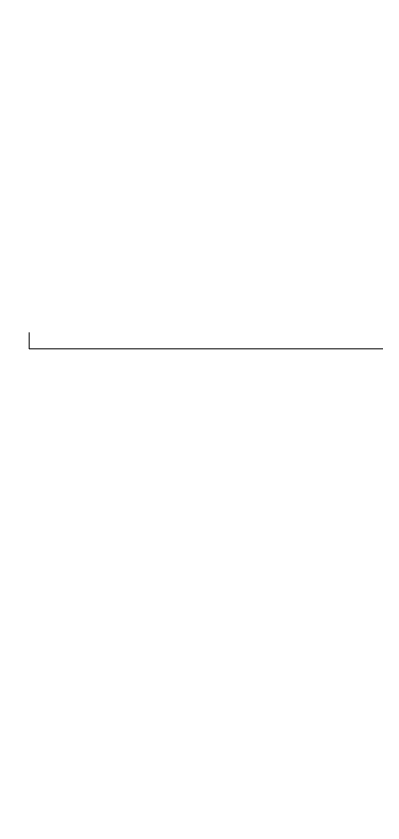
# Model space of a CAD drawing. Header units: millimetres. Extents: x 75500 to 345360, y -224327 to 19532.
# Drawn here: x 183194 to 183608, y -115804 to -114894 of the extents above; entities that cross this region are included whole.
import ezdxf

# ---------------------------------------------------------------- set-up
doc = ezdxf.new("R2010")
doc.units = ezdxf.units.MM
doc.header["$LTSCALE"] = 0.01
doc.layers.add('B. no.', color=2, linetype='Continuous', lineweight=0)

msp = doc.modelspace()

# ---------------------------------------------------------------- hatches: boundary and pattern name
at = {"layer": 'B. no.'}
h = msp.add_hatch(dxfattribs=at)
h.set_pattern_fill('ANGLE', color=256, scale=100)
h.set_pattern_definition([(0, (183207.95, -115269.55), (0, 698.5), [508, -190.5]), (90, (183207.95, -115269.55), (-698.5, 4e-14), [508, -190.5])])
h.paths.add_polyline_path([(183231.95, -115147.24), (183231.95, -114893.55), (183583.95, -114893.55), (183583.95, -115147.24), (183564.95, -115147.24), (183564.95, -114912.55), (183250.95, -114912.55), (183250.95, -115147.24)])
h.paths.add_polyline_path([(183607.95, -115269.55), (183607.95, -115250.55), (183583.95, -115250.55), (183564.95, -115250.55), (183250.95, -115250.55), (183231.95, -115250.55), (183207.95, -115250.55), (183207.95, -115269.55)])
h.paths.add_polyline_path([(183564.95, -115250.55), (183583.95, -115250.55), (183583.95, -115147.24), (183564.95, -115147.24)])
h.paths.add_polyline_path([(183231.95, -115250.55), (183250.95, -115250.55), (183250.95, -115147.24), (183231.95, -115147.24)])
at = {"layer": 'Defpoints'}
h = msp.add_hatch(dxfattribs=at)
h.set_pattern_fill('GLASS', color=256, scale=25)
h.set_pattern_definition([(236.31, (183574.73, -115359.71), (-635, -1270), [228.95, -2060.57]), (236.31, (183587.43, -115397.81), (-635, -1270), [137.37, -2152.15]), (236.31, (183511.23, -115397.81), (-635, -1270), [137.37, -2152.15])])
h.paths.add_polyline_path([(183193.73, -115754.21, 0.414214), (183243.73, -115804.21), (183262.73, -115804.21), (183538.95, -115804.21), (183557.95, -115804.21, 0.414214), (183607.95, -115754.21), (183607.95, -115604.21, 0.414214), (183557.95, -115554.21), (183243.73, -115554.21, 0.414214), (183193.73, -115604.21)])
h.paths.add_polyline_path([(183212.73, -115604.21), (183212.73, -115754.21, 0.414214), (183243.73, -115785.21), (183557.95, -115785.21, 0.414214), (183588.95, -115754.21), (183588.95, -115604.21, 0.414214), (183557.95, -115573.21), (183243.73, -115573.21, 0.414214)], flags=16)
h.paths.add_polyline_path([(183217.73, -115604.21), (183217.73, -115754.21, 0.414214), (183243.73, -115780.21), (183557.95, -115780.21, 0.414214), (183583.95, -115754.21), (183583.95, -115604.21), (183564.95, -115604.21), (183236.73, -115604.21)], flags=0)

doc.saveas('drawing.dxf')
